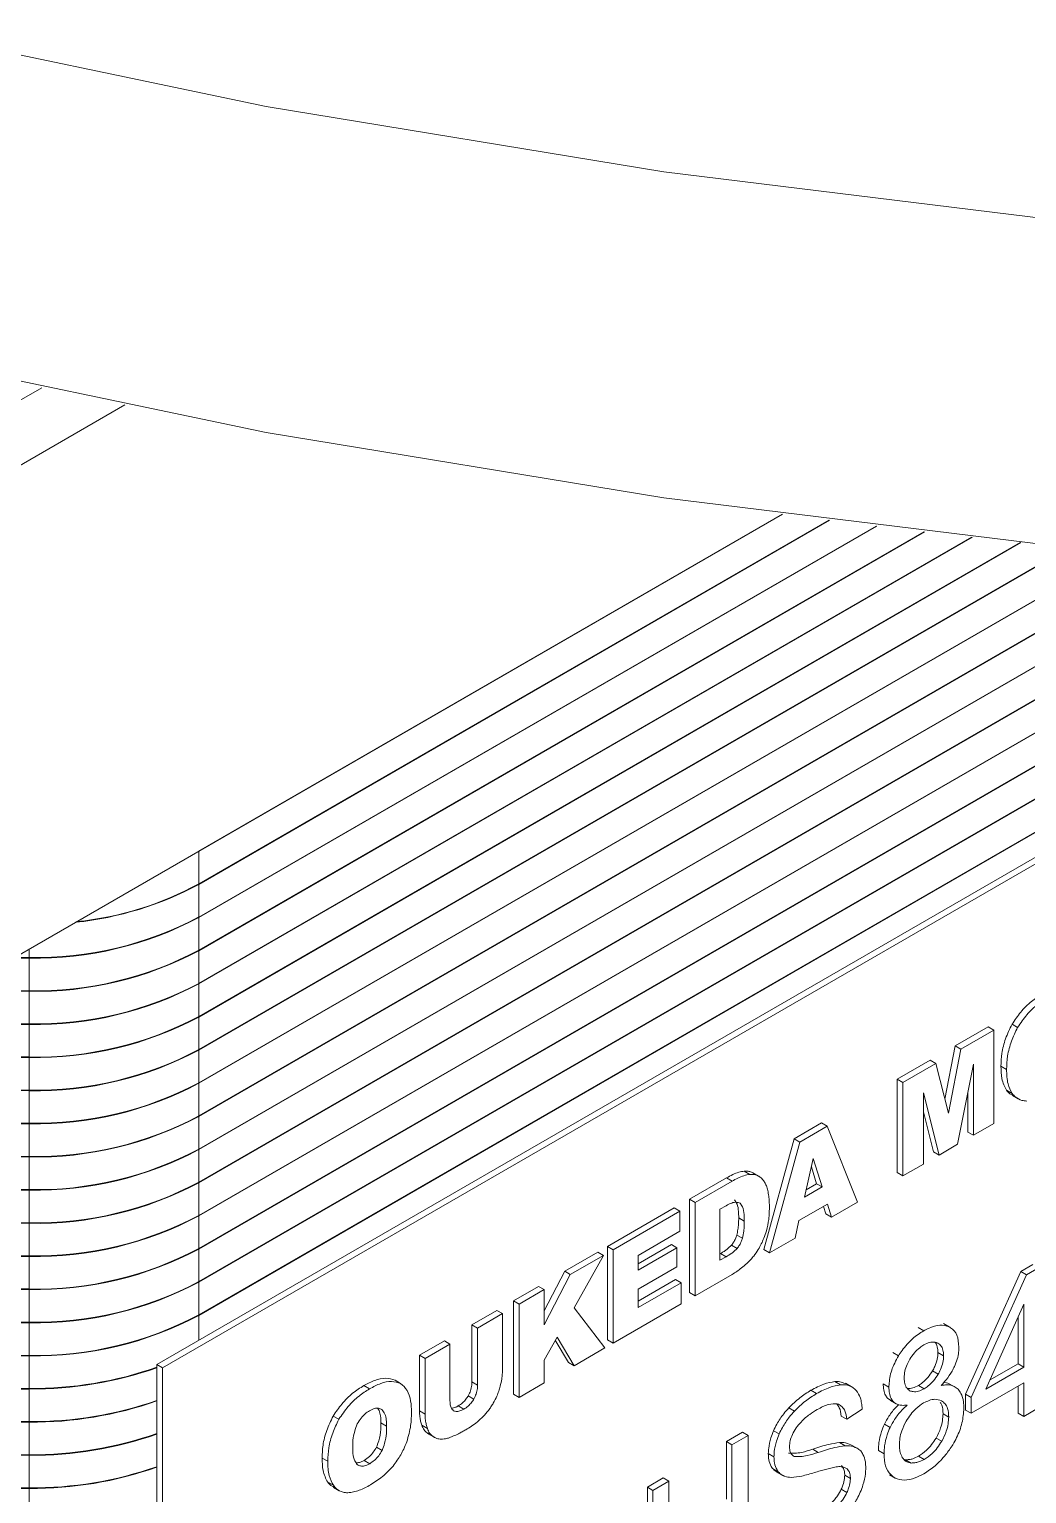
# Model space of a CAD drawing. Header units: millimetres. Extents: x -489 to 1607, y 116 to 1738.
# Drawn here: x 1260.89 to 1273.38, y 1299.07 to 1317.41 of the extents above; entities that cross this region are included whole.
import ezdxf

# ---------------------------------------------------------------- set-up
doc = ezdxf.new("R2010")
doc.units = ezdxf.units.MM

msp = doc.modelspace()

# ---------------------------------------------------------------- linework, layer by layer
at = {"color": 8, "linetype": 'Continuous', "lineweight": 15}
for p, q in [((1261.045, 1312.922), (1259.743, 1312.17)), ((1262.086, 1312.706), (1260.096, 1311.558)), ((1260.889, 1305.892), (1260.889, 1305.786)), ((1263.011, 1301.304), (1263.011, 1300.992))]:
    msp.add_line(p, q, dxfattribs=at)
at = {"color": 7, "linetype": 'Continuous', "lineweight": 15}
for p, q in [((1260.096, 1305.434), (1270.323, 1311.338)), ((1270.323, 1311.338), (1263.011, 1307.116)), ((1263.011, 1306.708), (1270.902, 1311.263)), ((1270.911, 1311.262), (1263.011, 1306.701)), ((1263.011, 1306.293), (1271.494, 1311.19)), ((1271.504, 1311.189), (1263.011, 1306.286)), ((1263.011, 1305.878), (1272.09, 1311.119)), ((1272.1, 1311.118), (1263.011, 1305.871)), ((1263.011, 1305.462), (1272.691, 1311.051)), ((1272.701, 1311.05), (1263.011, 1305.456)), ((1263.011, 1305.047), (1273.296, 1310.985)), ((1273.306, 1310.984), (1263.011, 1305.04)), ((1263.011, 1304.632), (1273.905, 1310.921)), ((1273.915, 1310.92), (1263.011, 1304.625)), ((1263.011, 1304.217), (1274.519, 1310.861)), ((1274.529, 1310.86), (1263.011, 1304.21)), ((1263.011, 1303.802), (1275.137, 1310.802)), ((1275.148, 1310.801), (1263.011, 1303.795)), ((1263.011, 1303.387), (1275.76, 1310.747)), ((1275.77, 1310.746), (1263.011, 1303.38)), ((1263.011, 1302.971), (1276.388, 1310.694)), ((1276.398, 1310.693), (1263.011, 1302.964)), ((1263.011, 1302.556), (1277.02, 1310.644)), ((1277.031, 1310.643), (1263.011, 1302.549)), ((1263.011, 1302.141), (1277.657, 1310.596)), ((1277.668, 1310.595), (1263.011, 1302.134)), ((1263.011, 1301.726), (1278.299, 1310.552)), ((1278.31, 1310.551), (1263.011, 1301.719)), ((1278.957, 1310.51), (1263.011, 1301.304)), ((1263.011, 1301.311), (1278.947, 1310.51)), ((1279.446, 1310.48), (1262.485, 1300.689)), ((1262.556, 1300.648), (1279.575, 1310.473)), ((1263.011, 1307.116), (1263.011, 1306.708)), ((1263.011, 1306.701), (1263.011, 1306.293)), ((1263.011, 1306.286), (1263.011, 1305.878)), ((1260.889, 1305.779), (1260.693, 1305.779)), ((1260.705, 1305.786), (1260.889, 1305.786)), ((1260.889, 1305.779), (1260.889, 1305.37)), ((1263.011, 1305.871), (1263.011, 1305.462)), ((1260.889, 1305.363), (1259.958, 1305.363)), ((1259.973, 1305.37), (1260.889, 1305.37)), ((1260.889, 1305.363), (1260.889, 1304.955)), ((1263.011, 1305.456), (1263.011, 1305.047)), ((1263.011, 1305.04), (1263.011, 1304.632)), ((1252.061, 1304.955), (1260.889, 1304.955)), ((1260.889, 1304.948), (1252.061, 1304.948)), ((1260.889, 1304.948), (1260.889, 1304.54)), ((1272.897, 1304.917), (1272.486, 1304.68)), ((1272.557, 1304.639), (1272.968, 1304.877)), ((1272.968, 1304.877), (1272.897, 1304.917)), ((1272.968, 1304.877), (1272.968, 1303.708)), ((1273.266, 1304.909), (1273.196, 1304.95)), ((1263.011, 1304.625), (1263.011, 1304.217)), ((1272.486, 1304.68), (1272.355, 1304.011)), ((1272.399, 1303.837), (1272.557, 1304.639)), ((1272.557, 1304.639), (1272.486, 1304.68)), ((1252.061, 1304.54), (1260.889, 1304.54)), ((1260.889, 1304.533), (1252.061, 1304.533)), ((1260.889, 1304.533), (1260.889, 1304.125)), ((1272.17, 1304.498), (1271.759, 1304.26)), ((1271.829, 1304.219), (1272.241, 1304.457)), ((1272.241, 1304.457), (1272.17, 1304.498)), ((1272.241, 1304.457), (1272.399, 1303.837)), ((1272.712, 1304.451), (1272.514, 1303.446)), ((1272.712, 1303.56), (1272.712, 1304.451)), ((1271.759, 1304.26), (1271.759, 1303.091)), ((1271.829, 1304.219), (1271.759, 1304.26)), ((1273.128, 1304.384), (1273.058, 1304.425)), ((1252.061, 1304.125), (1260.889, 1304.125)), ((1260.889, 1304.118), (1252.061, 1304.118)), ((1260.889, 1304.118), (1260.889, 1303.71)), ((1263.011, 1304.21), (1263.011, 1303.802)), ((1271.829, 1303.05), (1271.829, 1304.219)), ((1272.283, 1303.312), (1272.086, 1304.09)), ((1272.086, 1304.09), (1272.086, 1303.198)), ((1272.641, 1304.091), (1272.641, 1303.6)), ((1273.198, 1304.083), (1273.127, 1304.124)), ((1273.201, 1304.056), (1273.271, 1304.015)), ((1252.061, 1303.71), (1260.889, 1303.71)), ((1263.011, 1303.795), (1263.011, 1303.387)), ((1270.811, 1303.713), (1270.469, 1303.516)), ((1270.881, 1303.672), (1270.811, 1303.713)), ((1272.086, 1303.851), (1272.212, 1303.353)), ((1272.968, 1303.708), (1272.712, 1303.56)), ((1260.889, 1303.703), (1252.061, 1303.703)), ((1260.889, 1303.703), (1260.889, 1303.294)), ((1270.54, 1303.475), (1270.881, 1303.672)), ((1270.881, 1303.672), (1271.262, 1302.723)), ((1272.712, 1303.56), (1272.641, 1303.6)), ((1263.011, 1303.38), (1263.011, 1302.971)), ((1270.469, 1303.516), (1270.089, 1302.127)), ((1270.16, 1302.086), (1270.54, 1303.475)), ((1270.54, 1303.475), (1270.469, 1303.516)), ((1272.283, 1303.312), (1272.212, 1303.353)), ((1272.514, 1303.446), (1272.283, 1303.312)), ((1252.061, 1303.294), (1260.889, 1303.294)), ((1260.889, 1303.288), (1252.061, 1303.288)), ((1260.889, 1303.288), (1260.889, 1302.879)), ((1270.707, 1303.268), (1270.596, 1302.784)), ((1270.683, 1303.162), (1270.748, 1302.953)), ((1270.819, 1302.912), (1270.707, 1303.268)), ((1271.829, 1303.05), (1272.086, 1303.198)), ((1269.62, 1303.025), (1269.155, 1302.757)), ((1269.226, 1302.716), (1269.691, 1302.985)), ((1269.691, 1302.985), (1269.62, 1303.025)), ((1269.913, 1303.07), (1269.842, 1303.111)), ((1270.02, 1303.048), (1269.949, 1303.089)), ((1271.829, 1303.05), (1271.759, 1303.091)), ((1252.061, 1302.879), (1260.889, 1302.879)), ((1260.889, 1302.872), (1252.061, 1302.872)), ((1260.889, 1302.872), (1260.889, 1302.464)), ((1263.011, 1302.964), (1263.011, 1302.556)), ((1270.596, 1302.784), (1270.819, 1302.912)), ((1270.748, 1302.953), (1270.618, 1302.878)), ((1270.819, 1302.912), (1270.748, 1302.953)), ((1268.967, 1302.649), (1268.129, 1302.165)), ((1268.2, 1302.124), (1269.038, 1302.608)), ((1269.038, 1302.608), (1268.967, 1302.649)), ((1269.038, 1302.608), (1269.038, 1302.358)), ((1269.155, 1302.757), (1269.155, 1301.588)), ((1269.226, 1302.716), (1269.155, 1302.757)), ((1269.226, 1301.547), (1269.226, 1302.716)), ((1269.617, 1302.677), (1269.539, 1302.632)), ((1269.539, 1302.632), (1269.539, 1301.993)), ((1270.884, 1302.697), (1270.528, 1302.492)), ((1270.834, 1302.669), (1270.863, 1302.574)), ((1270.934, 1302.533), (1270.884, 1302.697)), ((1271.262, 1302.723), (1270.934, 1302.533)), ((1252.061, 1302.464), (1260.889, 1302.464)), ((1260.889, 1302.457), (1252.061, 1302.457)), ((1260.889, 1302.457), (1260.889, 1302.049)), ((1263.011, 1302.549), (1263.011, 1302.141)), ((1269.843, 1302.485), (1269.773, 1302.526)), ((1270.528, 1302.492), (1270.479, 1302.271)), ((1270.934, 1302.533), (1270.863, 1302.574)), ((1269.038, 1302.358), (1268.513, 1302.055)), ((1269.82, 1302.269), (1269.749, 1302.309)), ((1270.479, 1302.271), (1270.16, 1302.086)), ((1263.011, 1302.134), (1263.011, 1301.726)), ((1268.01, 1302.096), (1267.594, 1301.856)), ((1268.08, 1302.055), (1268.01, 1302.096)), ((1268.2, 1302.124), (1268.129, 1302.165)), ((1268.129, 1302.165), (1268.129, 1300.996)), ((1268.2, 1300.955), (1268.2, 1302.124)), ((1268.93, 1302.191), (1268.513, 1301.951)), ((1268.513, 1301.87), (1269, 1302.151)), ((1269, 1302.151), (1268.93, 1302.191)), ((1269, 1302.151), (1269, 1301.912)), ((1269.545, 1302.079), (1269.539, 1302.075)), ((1269.615, 1302.038), (1269.545, 1302.079)), ((1269.755, 1302.143), (1269.684, 1302.184)), ((1270.16, 1302.086), (1270.089, 1302.127)), ((1252.061, 1302.049), (1260.889, 1302.049)), ((1260.889, 1302.042), (1252.061, 1302.042)), ((1260.889, 1302.042), (1260.889, 1301.634)), ((1267.664, 1301.815), (1268.08, 1302.055)), ((1268.08, 1302.055), (1267.711, 1301.4)), ((1268.513, 1302.055), (1268.513, 1301.87)), ((1269, 1301.912), (1268.513, 1301.631)), ((1269.539, 1301.993), (1269.615, 1302.038)), ((1273.457, 1301.939), (1273.305, 1301.852)), ((1273.376, 1301.811), (1273.528, 1301.899)), ((1263.011, 1301.719), (1263.011, 1301.311)), ((1267.594, 1301.856), (1267.337, 1301.361)), ((1267.337, 1301.184), (1267.664, 1301.815)), ((1267.664, 1301.815), (1267.594, 1301.856)), ((1268.983, 1301.753), (1268.513, 1301.482)), ((1268.513, 1301.401), (1269.053, 1301.712)), ((1269.053, 1301.712), (1268.983, 1301.753)), ((1269.053, 1301.712), (1269.053, 1301.448)), ((1269.691, 1301.816), (1269.226, 1301.547)), ((1273.305, 1301.852), (1272.612, 1300.315)), ((1272.683, 1300.274), (1273.376, 1301.811)), ((1273.376, 1301.811), (1273.305, 1301.852)), ((1252.061, 1301.634), (1260.889, 1301.634)), ((1260.889, 1301.627), (1252.061, 1301.627)), ((1260.889, 1301.627), (1260.889, 1301.219)), ((1267.266, 1301.666), (1266.953, 1301.486)), ((1267.024, 1301.445), (1267.337, 1301.626)), ((1267.337, 1301.626), (1267.266, 1301.666)), ((1267.337, 1301.626), (1267.337, 1301.184)), ((1268.513, 1301.631), (1268.513, 1301.401)), ((1269.226, 1301.547), (1269.155, 1301.588)), ((1266.745, 1301.366), (1266.433, 1301.185)), ((1266.815, 1301.325), (1266.503, 1301.145)), ((1266.815, 1301.325), (1266.745, 1301.366)), ((1266.815, 1300.628), (1266.815, 1301.325)), ((1267.024, 1301.445), (1266.953, 1301.486)), ((1266.953, 1301.486), (1266.953, 1300.317)), ((1267.024, 1300.276), (1267.024, 1301.445)), ((1267.711, 1301.4), (1268.097, 1300.896)), ((1269.053, 1301.448), (1268.2, 1300.955)), ((1273.342, 1301.445), (1272.866, 1300.38)), ((1273.342, 1300.655), (1273.342, 1301.445)), ((1252.061, 1301.219), (1260.889, 1301.219)), ((1260.889, 1301.212), (1252.061, 1301.212)), ((1260.889, 1301.212), (1260.889, 1300.803)), ((1266.503, 1301.145), (1266.433, 1301.185)), ((1266.433, 1301.185), (1266.433, 1300.472)), ((1266.503, 1301.145), (1266.503, 1300.431)), ((1272.09, 1301.11), (1272.02, 1301.151)), ((1272.41, 1301.162), (1272.34, 1301.202)), ((1273.271, 1301.287), (1273.271, 1300.695)), ((1266.087, 1300.986), (1265.774, 1300.805)), ((1266.157, 1300.945), (1266.087, 1300.986)), ((1267.498, 1301.031), (1267.337, 1300.742)), ((1267.476, 1300.991), (1267.641, 1300.714)), ((1267.712, 1300.673), (1267.498, 1301.031)), ((1268.2, 1300.955), (1268.129, 1300.996)), ((1252.061, 1300.803), (1260.889, 1300.803)), ((1260.889, 1300.796), (1252.061, 1300.796)), ((1260.889, 1300.796), (1260.889, 1300.388)), ((1265.774, 1300.805), (1265.774, 1300.109)), ((1265.845, 1300.765), (1265.774, 1300.805)), ((1266.157, 1300.945), (1265.845, 1300.765)), ((1266.157, 1300.232), (1266.157, 1300.945)), ((1268.097, 1300.896), (1267.712, 1300.673)), ((1271.773, 1300.797), (1271.703, 1300.838)), ((1272.34, 1300.797), (1272.269, 1300.838)), ((1262.485, 1300.689), (1262.485, 1288.441)), ((1262.485, 1300.689), (1262.556, 1300.648)), ((1262.556, 1288.4), (1262.556, 1300.648)), ((1265.845, 1300.765), (1265.845, 1300.068)), ((1267.337, 1300.742), (1267.337, 1300.457)), ((1267.712, 1300.673), (1267.641, 1300.714)), ((1272.271, 1300.566), (1272.2, 1300.607)), ((1272.866, 1300.38), (1273.342, 1300.655)), ((1273.271, 1300.695), (1272.915, 1300.49)), ((1273.342, 1300.655), (1273.271, 1300.695)), ((1265.15, 1300.383), (1265.079, 1300.424)), ((1265.539, 1300.451), (1265.469, 1300.492)), ((1266.433, 1300.472), (1266.503, 1300.431)), ((1267.024, 1300.276), (1267.337, 1300.457)), ((1271.047, 1300.433), (1270.976, 1300.474)), ((1271.182, 1300.412), (1271.111, 1300.453)), ((1271.654, 1300.406), (1271.583, 1300.447)), ((1272.094, 1300.385), (1272.024, 1300.426)), ((1272.393, 1300.454), (1272.338, 1300.468)), ((1272.465, 1300.416), (1272.394, 1300.456)), ((1273.342, 1300.457), (1272.683, 1300.077)), ((1273.271, 1300.416), (1273.271, 1300.078)), ((1273.342, 1300.037), (1273.342, 1300.457)), ((1252.061, 1300.388), (1260.889, 1300.388)), ((1260.889, 1300.381), (1252.061, 1300.381)), ((1260.889, 1300.381), (1260.889, 1299.973)), ((1266.457, 1300.255), (1266.387, 1300.296)), ((1267.024, 1300.276), (1266.953, 1300.317)), ((1270.749, 1300.324), (1270.678, 1300.365)), ((1271.71, 1300.221), (1271.639, 1300.262)), ((1271.639, 1300.262), (1271.677, 1300.238)), ((1271.676, 1300.237), (1271.747, 1300.196)), ((1272.683, 1300.274), (1272.612, 1300.315)), ((1272.612, 1300.315), (1272.612, 1300.118)), ((1272.683, 1300.077), (1272.683, 1300.274)), ((1264.765, 1300.002), (1264.694, 1300.042)), ((1265.845, 1300.068), (1265.774, 1300.109)), ((1266.331, 1300.129), (1266.26, 1300.169)), ((1270.47, 1300.104), (1270.4, 1300.144)), ((1271.127, 1300.002), (1271.056, 1300.043)), ((1271.127, 1300.002), (1271.32, 1300.13)), ((1272.403, 1300.029), (1272.332, 1300.07)), ((1272.683, 1300.077), (1272.612, 1300.118)), ((1273.342, 1300.037), (1273.271, 1300.078)), ((1273.528, 1300.145), (1273.342, 1300.037)), ((1252.061, 1299.973), (1260.889, 1299.973)), ((1260.889, 1299.966), (1252.061, 1299.966)), ((1260.889, 1299.966), (1260.889, 1299.558)), ((1265.363, 1299.915), (1265.292, 1299.956)), ((1265.874, 1299.887), (1265.803, 1299.928)), ((1270.28, 1299.818), (1270.209, 1299.859)), ((1271.597, 1299.94), (1271.668, 1299.9)), ((1265.941, 1299.791), (1265.87, 1299.832)), ((1265.895, 1299.816), (1265.966, 1299.775)), ((1269.82, 1299.839), (1269.619, 1299.723)), ((1269.689, 1299.683), (1269.619, 1299.723)), ((1269.619, 1299.723), (1269.619, 1299.003)), ((1269.689, 1299.683), (1269.89, 1299.799)), ((1269.689, 1298.963), (1269.689, 1299.683)), ((1269.89, 1299.799), (1269.82, 1299.839)), ((1269.89, 1299.799), (1269.89, 1298.045)), ((1271.106, 1299.67), (1271.036, 1299.711)), ((1271.25, 1299.644), (1271.179, 1299.684)), ((1272.316, 1299.726), (1272.245, 1299.767)), ((1252.061, 1299.558), (1260.889, 1299.558)), ((1260.889, 1299.551), (1252.061, 1299.551)), ((1260.889, 1299.551), (1260.889, 1299.143)), ((1264.627, 1299.476), (1264.556, 1299.517)), ((1265.308, 1299.612), (1265.237, 1299.652)), ((1270.215, 1299.532), (1270.144, 1299.573)), ((1270.77, 1299.588), (1270.7, 1299.629)), ((1271.593, 1299.57), (1271.522, 1299.611)), ((1271.864, 1299.495), (1271.84, 1299.501)), ((1271.935, 1299.454), (1271.864, 1299.495)), ((1272.095, 1299.5), (1272.025, 1299.541)), ((1265.152, 1299.446), (1265.081, 1299.487)), ((1270.268, 1299.345), (1270.197, 1299.386)), ((1270.254, 1299.34), (1270.325, 1299.299)), ((1271.731, 1299.266), (1271.66, 1299.307)), ((1252.061, 1299.143), (1260.889, 1299.143)), ((1260.889, 1299.136), (1252.061, 1299.136)), ((1260.889, 1299.136), (1260.889, 1298.727)), ((1264.697, 1299.175), (1264.626, 1299.216)), ((1264.7, 1299.148), (1264.77, 1299.107)), ((1268.829, 1299.268), (1268.629, 1299.152)), ((1268.629, 1299.152), (1268.629, 1297.398)), ((1268.699, 1299.111), (1268.629, 1299.152)), ((1268.699, 1299.111), (1268.9, 1299.227)), ((1268.9, 1299.227), (1268.829, 1299.268)), ((1268.9, 1299.227), (1268.9, 1298.507)), ((1271.129, 1299.086), (1271.058, 1299.127)), ((1271.172, 1299.261), (1271.101, 1299.302)), ((1268.699, 1297.357), (1268.699, 1299.111))]:
    msp.add_line(p, q, dxfattribs=at)
at = {"color": 7, "linetype": 'Continuous', "lineweight": 15, "flags": 128}
for points in [[(1258.987, 1317.461), (1263.856, 1316.445), (1268.835, 1315.625), (1273.899, 1315.005), (1279.026, 1314.588), (1284.191, 1314.377), (1289.368, 1314.371), (1294.534, 1314.572), (1299.663, 1314.978), (1304.732, 1315.588), (1309.716, 1316.398), (1314.591, 1317.404), (1319.334, 1318.602)], [(1245.269, 1317.553), (1249.671, 1315.98), (1254.251, 1314.587), (1258.987, 1313.379), (1263.856, 1312.362), (1268.835, 1311.542), (1273.899, 1310.922), (1279.026, 1310.505), (1284.191, 1310.294), (1289.368, 1310.288), (1294.534, 1310.489), (1299.663, 1310.895), (1304.732, 1311.505), (1309.716, 1312.315), (1314.591, 1313.321), (1319.334, 1314.519), (1323.923, 1315.904), (1328.335, 1317.467)]]:
    msp.add_lwpolyline(points, dxfattribs=at)
at = {"color": 7, "linetype": 'Continuous', "lineweight": 15}
for centre, radius, start, end in [((1261.043, 1310.352), 4.147, 275.9028, 298.3251), ((1261.083, 1310.23), 4.015, 275.734, 298.6918), ((1260.976, 1310.114), 4.329, 268.8562, 298.0397), ((1260.976, 1310.107), 4.329, 268.8562, 298.0397), ((1260.976, 1309.698), 4.329, 268.8562, 298.0397), ((1260.976, 1309.691), 4.329, 268.8562, 298.0397), ((1260.976, 1309.283), 4.329, 268.8562, 298.0397), ((1260.976, 1309.276), 4.329, 268.8562, 298.0397), ((1260.976, 1308.868), 4.329, 268.8562, 298.0397), ((1260.976, 1308.861), 4.329, 268.8562, 298.0397), ((1260.976, 1308.453), 4.329, 268.8562, 298.0397), ((1260.976, 1308.446), 4.329, 268.8562, 298.0397), ((1260.976, 1308.038), 4.329, 268.8562, 298.0397), ((1260.976, 1308.031), 4.329, 268.8562, 298.0397), ((1260.976, 1307.622), 4.329, 268.8562, 298.0397), ((1260.976, 1307.616), 4.329, 268.8562, 298.0397), ((1260.976, 1307.207), 4.329, 268.8562, 298.0397), ((1260.976, 1307.2), 4.329, 268.8562, 298.0397), ((1260.976, 1306.792), 4.329, 268.8562, 298.0397), ((1260.976, 1306.785), 4.329, 268.8562, 298.0397), ((1260.976, 1306.377), 4.329, 268.8562, 298.0397), ((1260.976, 1306.37), 4.329, 268.8562, 298.0397), ((1260.976, 1305.962), 4.329, 268.8562, 298.0397), ((1260.976, 1305.955), 4.329, 268.8562, 298.0397), ((1260.976, 1305.547), 4.329, 268.8562, 298.0397), ((1260.976, 1305.54), 4.329, 268.8562, 298.0397), ((1260.976, 1305.131), 4.329, 268.8562, 298.0397), ((1260.976, 1305.124), 4.329, 268.8562, 298.0397), ((1260.926, 1305.099), 4.711, 269.5547, 289.3316), ((1260.926, 1305.092), 4.711, 269.5547, 289.3316), ((1260.926, 1304.684), 4.711, 269.5547, 289.3316), ((1260.926, 1304.677), 4.711, 269.5547, 289.3316), ((1260.926, 1304.269), 4.711, 269.5547, 289.3316), ((1260.926, 1304.262), 4.711, 269.5547, 289.3316), ((1260.926, 1303.854), 4.711, 269.5547, 289.3316), ((1260.926, 1303.847), 4.711, 269.5547, 289.3316)]:
    msp.add_arc(centre, radius, start, end, dxfattribs=at)
for points, knots in [([(1273.58, 1305.332), (1273.533, 1305.302), (1273.438, 1305.242), (1273.304, 1305.109), (1273.231, 1305.002), (1273.196, 1304.95)], [0, 0, 0, 0, 0.338808, 0.682447, 1, 1, 1, 1]), ([(1273.266, 1304.909), (1273.304, 1304.964), (1273.379, 1305.076), (1273.515, 1305.205), (1273.607, 1305.263), (1273.651, 1305.291)], [0, 0, 0, 0, 0.33888, 0.683183, 1, 1, 1, 1]), ([(1273.196, 1304.95), (1273.167, 1304.89), (1273.108, 1304.769), (1273.064, 1304.586), (1273.06, 1304.477), (1273.058, 1304.425)], [0, 0, 0, 0, 0.337817, 0.680969, 1, 1, 1, 1]), ([(1273.128, 1304.384), (1273.13, 1304.439), (1273.134, 1304.552), (1273.182, 1304.735), (1273.239, 1304.852), (1273.266, 1304.909)], [0, 0, 0, 0, 0.337743, 0.680214, 1, 1, 1, 1]), ([(1273.058, 1304.425), (1273.059, 1304.371), (1273.061, 1304.286), (1273.092, 1304.19), (1273.115, 1304.146), (1273.127, 1304.124)], [0, 0, 0, 0, 0.4617787, 0.7282196, 1, 1, 1, 1]), ([(1273.198, 1304.083), (1273.178, 1304.121), (1273.146, 1304.181), (1273.131, 1304.29), (1273.129, 1304.352), (1273.128, 1304.384)], [0, 0, 0, 0, 0.462025, 0.728952, 1, 1, 1, 1]), ([(1273.127, 1304.124), (1273.14, 1304.107), (1273.161, 1304.08), (1273.192, 1304.067), (1273.204, 1304.062)], [0, 0, 0, 0, 0.587593, 1, 1, 1, 1]), ([(1273.38, 1303.988), (1273.36, 1303.99), (1273.306, 1303.995), (1273.244, 1304.029), (1273.211, 1304.068), (1273.198, 1304.083)], [0, 0, 0, 0, 0.278908, 0.731732, 1, 1, 1, 1]), ([(1269.842, 1303.111), (1269.82, 1303.106), (1269.773, 1303.098), (1269.698, 1303.069), (1269.646, 1303.04), (1269.62, 1303.025)], [0, 0, 0, 0, 0.3124048, 0.6528392, 1, 1, 1, 1]), ([(1269.691, 1302.985), (1269.714, 1302.998), (1269.764, 1303.025), (1269.839, 1303.056), (1269.888, 1303.065), (1269.913, 1303.07)], [0, 0, 0, 0, 0.312402, 0.652371, 1, 1, 1, 1]), ([(1269.949, 1303.088), (1269.943, 1303.091), (1269.926, 1303.103), (1269.89, 1303.11), (1269.858, 1303.11), (1269.842, 1303.111)], [0, 0, 0, 0, 0.178317, 0.584644, 1, 1, 1, 1]), ([(1269.913, 1303.07), (1269.934, 1303.07), (1269.971, 1303.07), (1270.017, 1303.052), (1270.041, 1303.035), (1270.053, 1303.027)], [0, 0, 0, 0, 0.39856, 0.695954, 1, 1, 1, 1]), ([(1270.053, 1303.027), (1270.066, 1303.012), (1270.091, 1302.987), (1270.116, 1302.938), (1270.127, 1302.903), (1270.133, 1302.886)], [0, 0, 0, 0, 0.388702, 0.69194, 1, 1, 1, 1]), ([(1270.133, 1302.886), (1270.138, 1302.862), (1270.148, 1302.818), (1270.156, 1302.746), (1270.157, 1302.698), (1270.158, 1302.674)], [0, 0, 0, 0, 0.356871, 0.677261, 1, 1, 1, 1]), ([(1269.791, 1302.709), (1269.775, 1302.714), (1269.744, 1302.725), (1269.683, 1302.714), (1269.64, 1302.69), (1269.617, 1302.677)], [0, 0, 0, 0, 0.315685, 0.636398, 1, 1, 1, 1]), ([(1269.72, 1302.75), (1269.732, 1302.733), (1269.758, 1302.694), (1269.773, 1302.614), (1269.773, 1302.553), (1269.773, 1302.526)], [0, 0, 0, 0, 0.307862, 0.696899, 1, 1, 1, 1]), ([(1269.843, 1302.485), (1269.844, 1302.512), (1269.844, 1302.577), (1269.827, 1302.656), (1269.801, 1302.694), (1269.791, 1302.709)], [0, 0, 0, 0, 0.307934, 0.732668, 1, 1, 1, 1]), ([(1270.158, 1302.674), (1270.157, 1302.646), (1270.157, 1302.591), (1270.149, 1302.489), (1270.132, 1302.41), (1270.121, 1302.362)], [0, 0, 0, 0, 0.276676, 0.553659, 1, 1, 1, 1]), ([(1269.773, 1302.526), (1269.773, 1302.499), (1269.773, 1302.451), (1269.764, 1302.378), (1269.754, 1302.332), (1269.749, 1302.309)], [0, 0, 0, 0, 0.397025, 0.696265, 1, 1, 1, 1]), ([(1269.82, 1302.269), (1269.826, 1302.299), (1269.838, 1302.351), (1269.843, 1302.423), (1269.843, 1302.464), (1269.843, 1302.485)], [0, 0, 0, 0, 0.397211, 0.697114, 1, 1, 1, 1]), ([(1269.749, 1302.309), (1269.744, 1302.294), (1269.734, 1302.263), (1269.711, 1302.22), (1269.693, 1302.196), (1269.684, 1302.184)], [0, 0, 0, 0, 0.348583, 0.700753, 1, 1, 1, 1]), ([(1269.755, 1302.143), (1269.765, 1302.157), (1269.785, 1302.183), (1269.806, 1302.227), (1269.815, 1302.255), (1269.82, 1302.269)], [0, 0, 0, 0, 0.348614, 0.701318, 1, 1, 1, 1]), ([(1270.121, 1302.362), (1270.111, 1302.331), (1270.093, 1302.277), (1270.057, 1302.199), (1270.031, 1302.153), (1270.018, 1302.129)], [0, 0, 0, 0, 0.387062, 0.690643, 1, 1, 1, 1]), ([(1269.684, 1302.184), (1269.673, 1302.173), (1269.651, 1302.152), (1269.616, 1302.122), (1269.58, 1302.099), (1269.557, 1302.085), (1269.545, 1302.079)], [0, 0, 0, 0, 0.248729, 0.498036, 0.748162, 1, 1, 1, 1]), ([(1269.615, 1302.038), (1269.639, 1302.051), (1269.674, 1302.071), (1269.721, 1302.11), (1269.744, 1302.132), (1269.755, 1302.143)], [0, 0, 0, 0, 0.491353, 0.744007, 1, 1, 1, 1]), ([(1270.018, 1302.129), (1270, 1302.101), (1269.97, 1302.055), (1269.921, 1301.998), (1269.892, 1301.97), (1269.877, 1301.955)], [0, 0, 0, 0, 0.4326794, 0.7136499, 1, 1, 1, 1]), ([(1269.877, 1301.955), (1269.854, 1301.935), (1269.812, 1301.899), (1269.75, 1301.853), (1269.711, 1301.828), (1269.691, 1301.816)], [0, 0, 0, 0, 0.37438, 0.686064, 1, 1, 1, 1]), ([(1272.41, 1301.162), (1272.372, 1301.173), (1272.296, 1301.197), (1272.179, 1301.155), (1272.11, 1301.121), (1272.09, 1301.11)], [0, 0, 0, 0, 0.408217, 0.824386, 1, 1, 1, 1]), ([(1272.531, 1300.907), (1272.527, 1300.96), (1272.519, 1301.067), (1272.454, 1301.13), (1272.416, 1301.157), (1272.41, 1301.162)], [0, 0, 0, 0, 0.452928, 0.91641, 1, 1, 1, 1]), ([(1272.09, 1301.11), (1272.043, 1301.08), (1271.946, 1301.02), (1271.842, 1300.896), (1271.788, 1300.819), (1271.773, 1300.797)], [0, 0, 0, 0, 0.412879, 0.834265, 1, 1, 1, 1]), ([(1272.092, 1300.934), (1272.116, 1300.946), (1272.164, 1300.97), (1272.224, 1300.972), (1272.256, 1300.96), (1272.269, 1300.956)], [0, 0, 0, 0, 0.36474, 0.736105, 1, 1, 1, 1]), ([(1272.228, 1300.968), (1272.232, 1300.964), (1272.252, 1300.947), (1272.264, 1300.899), (1272.268, 1300.856), (1272.269, 1300.838)], [0, 0, 0, 0, 0.152084, 0.662786, 1, 1, 1, 1]), ([(1272.269, 1300.956), (1272.284, 1300.944), (1272.316, 1300.92), (1272.335, 1300.859), (1272.339, 1300.815), (1272.34, 1300.797)], [0, 0, 0, 0, 0.371294, 0.749965, 1, 1, 1, 1]), ([(1271.773, 1300.797), (1271.741, 1300.737), (1271.676, 1300.615), (1271.66, 1300.483), (1271.655, 1300.416), (1271.654, 1300.406)], [0, 0, 0, 0, 0.457705, 0.926057, 1, 1, 1, 1]), ([(1271.915, 1300.753), (1271.934, 1300.781), (1271.971, 1300.837), (1272.034, 1300.896), (1272.075, 1300.923), (1272.092, 1300.934)], [0, 0, 0, 0, 0.365123, 0.736779, 1, 1, 1, 1]), ([(1272.269, 1300.838), (1272.267, 1300.811), (1272.264, 1300.756), (1272.235, 1300.674), (1272.21, 1300.626), (1272.2, 1300.607)], [0, 0, 0, 0, 0.3703, 0.747845, 1, 1, 1, 1]), ([(1272.34, 1300.797), (1272.338, 1300.77), (1272.335, 1300.715), (1272.306, 1300.634), (1272.281, 1300.585), (1272.271, 1300.566)], [0, 0, 0, 0, 0.3703, 0.747845, 1, 1, 1, 1]), ([(1272.476, 1300.663), (1272.488, 1300.693), (1272.513, 1300.754), (1272.528, 1300.837), (1272.531, 1300.886), (1272.531, 1300.907)], [0, 0, 0, 0, 0.363692, 0.731263, 1, 1, 1, 1]), ([(1266.787, 1300.416), (1266.794, 1300.447), (1266.806, 1300.498), (1266.814, 1300.568), (1266.815, 1300.608), (1266.815, 1300.628)], [0, 0, 0, 0, 0.410392, 0.7037666, 1, 1, 1, 1]), ([(1271.845, 1300.524), (1271.847, 1300.55), (1271.85, 1300.603), (1271.878, 1300.683), (1271.904, 1300.732), (1271.915, 1300.753)], [0, 0, 0, 0, 0.357427, 0.721648, 1, 1, 1, 1]), ([(1272.2, 1300.607), (1272.182, 1300.579), (1272.144, 1300.522), (1272.081, 1300.464), (1272.04, 1300.437), (1272.024, 1300.426)], [0, 0, 0, 0, 0.36626, 0.739337, 1, 1, 1, 1]), ([(1272.308, 1300.426), (1272.33, 1300.449), (1272.38, 1300.503), (1272.436, 1300.586), (1272.466, 1300.644), (1272.476, 1300.663)], [0, 0, 0, 0, 0.33773, 0.782673, 1, 1, 1, 1]), ([(1265.079, 1300.424), (1265.032, 1300.394), (1264.937, 1300.335), (1264.802, 1300.202), (1264.73, 1300.094), (1264.694, 1300.042)], [0, 0, 0, 0, 0.338809, 0.682425, 1, 1, 1, 1]), ([(1265.469, 1300.492), (1265.431, 1300.503), (1265.355, 1300.526), (1265.218, 1300.498), (1265.125, 1300.448), (1265.079, 1300.424)], [0, 0, 0, 0, 0.3359482, 0.6770236, 1, 1, 1, 1]), ([(1265.15, 1300.383), (1265.197, 1300.408), (1265.292, 1300.459), (1265.428, 1300.485), (1265.503, 1300.462), (1265.539, 1300.451)], [0, 0, 0, 0, 0.335809, 0.676155, 1, 1, 1, 1]), ([(1265.539, 1300.451), (1265.569, 1300.425), (1265.628, 1300.372), (1265.67, 1300.241), (1265.674, 1300.139), (1265.676, 1300.091)], [0, 0, 0, 0, 0.342802, 0.691279, 1, 1, 1, 1]), ([(1266.433, 1300.472), (1266.432, 1300.458), (1266.431, 1300.422), (1266.418, 1300.361), (1266.397, 1300.317), (1266.387, 1300.296)], [0, 0, 0, 0, 0.250913, 0.650017, 1, 1, 1, 1]), ([(1266.503, 1300.431), (1266.503, 1300.418), (1266.501, 1300.382), (1266.489, 1300.321), (1266.467, 1300.276), (1266.457, 1300.255)], [0, 0, 0, 0, 0.250913, 0.650017, 1, 1, 1, 1]), ([(1266.7, 1300.205), (1266.716, 1300.234), (1266.742, 1300.283), (1266.769, 1300.355), (1266.781, 1300.396), (1266.787, 1300.416)], [0, 0, 0, 0, 0.4266847, 0.7110888, 1, 1, 1, 1]), ([(1270.976, 1300.474), (1270.931, 1300.466), (1270.861, 1300.454), (1270.76, 1300.409), (1270.706, 1300.38), (1270.678, 1300.365)], [0, 0, 0, 0, 0.465096, 0.73137, 1, 1, 1, 1]), ([(1271.047, 1300.433), (1271.002, 1300.425), (1270.932, 1300.413), (1270.831, 1300.368), (1270.776, 1300.339), (1270.749, 1300.324)], [0, 0, 0, 0, 0.465096, 0.73137, 1, 1, 1, 1]), ([(1271.109, 1300.448), (1271.086, 1300.459), (1271.046, 1300.477), (1270.998, 1300.475), (1270.976, 1300.474)], [0, 0, 0, 0, 0.558333, 1, 1, 1, 1]), ([(1271.245, 1300.363), (1271.231, 1300.376), (1271.193, 1300.411), (1271.124, 1300.435), (1271.068, 1300.434), (1271.047, 1300.433)], [0, 0, 0, 0, 0.274349, 0.725593, 1, 1, 1, 1]), ([(1271.583, 1300.447), (1271.585, 1300.421), (1271.587, 1300.367), (1271.608, 1300.305), (1271.63, 1300.275), (1271.639, 1300.262)], [0, 0, 0, 0, 0.355104, 0.713639, 1, 1, 1, 1]), ([(1271.654, 1300.406), (1271.655, 1300.38), (1271.658, 1300.326), (1271.679, 1300.264), (1271.7, 1300.234), (1271.71, 1300.221)], [0, 0, 0, 0, 0.355104, 0.713639, 1, 1, 1, 1]), ([(1271.914, 1300.36), (1271.899, 1300.373), (1271.868, 1300.397), (1271.849, 1300.459), (1271.846, 1300.505), (1271.845, 1300.524)], [0, 0, 0, 0, 0.365775, 0.738632, 1, 1, 1, 1]), ([(1272.024, 1300.426), (1272, 1300.414), (1271.953, 1300.391), (1271.906, 1300.384), (1271.886, 1300.39), (1271.885, 1300.39)], [0, 0, 0, 0, 0.486517, 0.981345, 1, 1, 1, 1]), ([(1272.271, 1300.566), (1272.252, 1300.538), (1272.215, 1300.481), (1272.152, 1300.423), (1272.111, 1300.396), (1272.094, 1300.385)], [0, 0, 0, 0, 0.36626, 0.739337, 1, 1, 1, 1]), ([(1272.521, 1300.379), (1272.505, 1300.391), (1272.466, 1300.421), (1272.393, 1300.438), (1272.333, 1300.43), (1272.308, 1300.426)], [0, 0, 0, 0, 0.26979, 0.690485, 1, 1, 1, 1]), ([(1264.765, 1300.002), (1264.803, 1300.057), (1264.878, 1300.168), (1265.014, 1300.297), (1265.106, 1300.355), (1265.15, 1300.383)], [0, 0, 0, 0, 0.33888, 0.683183, 1, 1, 1, 1]), ([(1266.203, 1300.109), (1266.196, 1300.116), (1266.179, 1300.131), (1266.16, 1300.171), (1266.158, 1300.21), (1266.157, 1300.232)], [0, 0, 0, 0, 0.252247, 0.598986, 1, 1, 1, 1]), ([(1266.387, 1300.296), (1266.377, 1300.282), (1266.356, 1300.25), (1266.313, 1300.203), (1266.279, 1300.181), (1266.26, 1300.169)], [0, 0, 0, 0, 0.256733, 0.596539, 1, 1, 1, 1]), ([(1266.457, 1300.255), (1266.448, 1300.241), (1266.426, 1300.209), (1266.384, 1300.162), (1266.349, 1300.14), (1266.331, 1300.129)], [0, 0, 0, 0, 0.256733, 0.596539, 1, 1, 1, 1]), ([(1270.678, 1300.365), (1270.631, 1300.336), (1270.56, 1300.292), (1270.468, 1300.211), (1270.422, 1300.166), (1270.4, 1300.144)], [0, 0, 0, 0, 0.496974, 0.747477, 1, 1, 1, 1]), ([(1270.749, 1300.324), (1270.702, 1300.295), (1270.631, 1300.251), (1270.538, 1300.17), (1270.493, 1300.126), (1270.47, 1300.104)], [0, 0, 0, 0, 0.496974, 0.747477, 1, 1, 1, 1]), ([(1271.32, 1300.13), (1271.318, 1300.156), (1271.313, 1300.204), (1271.295, 1300.289), (1271.265, 1300.334), (1271.245, 1300.363)], [0, 0, 0, 0, 0.279221, 0.526234, 1, 1, 1, 1]), ([(1272.094, 1300.385), (1272.071, 1300.373), (1272.023, 1300.349), (1271.961, 1300.344), (1271.928, 1300.355), (1271.914, 1300.36)], [0, 0, 0, 0, 0.359436, 0.725012, 1, 1, 1, 1]), ([(1272.089, 1300.207), (1272.113, 1300.218), (1272.16, 1300.241), (1272.24, 1300.261), (1272.286, 1300.244), (1272.313, 1300.234)], [0, 0, 0, 0, 0.287187, 0.576713, 1, 1, 1, 1]), ([(1272.313, 1300.234), (1272.329, 1300.222), (1272.359, 1300.198), (1272.397, 1300.133), (1272.401, 1300.068), (1272.403, 1300.029)], [0, 0, 0, 0, 0.287876, 0.578569, 1, 1, 1, 1]), ([(1272.594, 1300.141), (1272.592, 1300.168), (1272.589, 1300.237), (1272.565, 1300.319), (1272.533, 1300.362), (1272.521, 1300.379)], [0, 0, 0, 0, 0.275859, 0.716713, 1, 1, 1, 1]), ([(1264.694, 1300.042), (1264.665, 1299.982), (1264.607, 1299.861), (1264.562, 1299.679), (1264.558, 1299.57), (1264.556, 1299.517)], [0, 0, 0, 0, 0.337805, 0.680967, 1, 1, 1, 1]), ([(1265.149, 1300.109), (1265.131, 1300.097), (1265.094, 1300.073), (1265.04, 1300.017), (1265.012, 1299.969), (1264.997, 1299.944)], [0, 0, 0, 0, 0.3183255, 0.6417217, 1, 1, 1, 1]), ([(1265.306, 1300.123), (1265.292, 1300.13), (1265.265, 1300.143), (1265.211, 1300.141), (1265.171, 1300.12), (1265.149, 1300.109)], [0, 0, 0, 0, 0.309944, 0.624525, 1, 1, 1, 1]), ([(1265.252, 1300.139), (1265.258, 1300.13), (1265.276, 1300.105), (1265.291, 1300.043), (1265.292, 1299.986), (1265.292, 1299.956)], [0, 0, 0, 0, 0.192785, 0.578722, 1, 1, 1, 1]), ([(1265.363, 1299.915), (1265.363, 1299.942), (1265.362, 1299.997), (1265.346, 1300.071), (1265.319, 1300.105), (1265.306, 1300.123)], [0, 0, 0, 0, 0.320954, 0.644468, 1, 1, 1, 1]), ([(1265.676, 1300.091), (1265.675, 1300.036), (1265.673, 1299.95), (1265.646, 1299.823), (1265.626, 1299.755), (1265.616, 1299.721)], [0, 0, 0, 0, 0.472765, 0.73442, 1, 1, 1, 1]), ([(1265.774, 1300.109), (1265.776, 1300.082), (1265.778, 1300.037), (1265.789, 1299.978), (1265.799, 1299.945), (1265.803, 1299.928)], [0, 0, 0, 0, 0.406344, 0.702261, 1, 1, 1, 1]), ([(1265.845, 1300.068), (1265.846, 1300.042), (1265.849, 1299.996), (1265.86, 1299.937), (1265.87, 1299.904), (1265.874, 1299.887)], [0, 0, 0, 0, 0.406344, 0.702261, 1, 1, 1, 1]), ([(1266.26, 1300.169), (1266.248, 1300.163), (1266.22, 1300.148), (1266.193, 1300.144), (1266.177, 1300.141)], [0, 0, 0, 0, 0.41782, 1, 1, 1, 1]), ([(1266.331, 1300.129), (1266.319, 1300.123), (1266.289, 1300.107), (1266.244, 1300.095), (1266.216, 1300.104), (1266.203, 1300.109)], [0, 0, 0, 0, 0.255036, 0.636963, 1, 1, 1, 1]), ([(1266.574, 1300.036), (1266.597, 1300.061), (1266.632, 1300.099), (1266.671, 1300.158), (1266.69, 1300.189), (1266.7, 1300.205)], [0, 0, 0, 0, 0.490867, 0.7442993, 1, 1, 1, 1]), ([(1270.4, 1300.144), (1270.378, 1300.12), (1270.324, 1300.059), (1270.258, 1299.961), (1270.223, 1299.887), (1270.209, 1299.859)], [0, 0, 0, 0, 0.2869644, 0.7353409, 1, 1, 1, 1]), ([(1270.47, 1300.104), (1270.449, 1300.08), (1270.394, 1300.018), (1270.329, 1299.92), (1270.293, 1299.846), (1270.28, 1299.818)], [0, 0, 0, 0, 0.2869644, 0.7353409, 1, 1, 1, 1]), ([(1270.492, 1299.894), (1270.512, 1299.919), (1270.565, 1299.984), (1270.656, 1300.065), (1270.726, 1300.106), (1270.757, 1300.124)], [0, 0, 0, 0, 0.2546197, 0.656722, 1, 1, 1, 1]), ([(1270.757, 1300.124), (1270.781, 1300.137), (1270.849, 1300.175), (1270.942, 1300.202), (1271.001, 1300.195), (1271.022, 1300.192)], [0, 0, 0, 0, 0.253885, 0.736841, 1, 1, 1, 1]), ([(1271.001, 1300.194), (1271.013, 1300.179), (1271.044, 1300.141), (1271.052, 1300.08), (1271.056, 1300.043)], [0, 0, 0, 0, 0.381704, 1, 1, 1, 1]), ([(1271.022, 1300.192), (1271.038, 1300.182), (1271.071, 1300.161), (1271.113, 1300.101), (1271.122, 1300.039), (1271.127, 1300.002)], [0, 0, 0, 0, 0.286486, 0.575697, 1, 1, 1, 1]), ([(1271.777, 1300.187), (1271.766, 1300.177), (1271.722, 1300.134), (1271.658, 1300.051), (1271.616, 1299.974), (1271.597, 1299.94)], [0, 0, 0, 0, 0.153635, 0.633069, 1, 1, 1, 1]), ([(1271.882, 1300.18), (1271.86, 1300.159), (1271.803, 1300.106), (1271.728, 1300.011), (1271.686, 1299.933), (1271.668, 1299.9)], [0, 0, 0, 0, 0.274715, 0.685562, 1, 1, 1, 1]), ([(1271.71, 1300.221), (1271.726, 1300.209), (1271.762, 1300.182), (1271.823, 1300.174), (1271.867, 1300.179), (1271.882, 1300.18)], [0, 0, 0, 0, 0.332409, 0.771601, 1, 1, 1, 1]), ([(1271.871, 1299.98), (1271.889, 1300.008), (1271.926, 1300.064), (1271.999, 1300.148), (1272.056, 1300.185), (1272.089, 1300.207)], [0, 0, 0, 0, 0.294534, 0.592013, 1, 1, 1, 1]), ([(1272.332, 1300.07), (1272.331, 1300.042), (1272.327, 1299.985), (1272.303, 1299.881), (1272.267, 1299.809), (1272.245, 1299.767)], [0, 0, 0, 0, 0.293855, 0.590426, 1, 1, 1, 1]), ([(1272.298, 1300.214), (1272.305, 1300.203), (1272.329, 1300.166), (1272.331, 1300.11), (1272.332, 1300.07)], [0, 0, 0, 0, 0.29866, 1, 1, 1, 1]), ([(1272.456, 1299.684), (1272.487, 1299.743), (1272.551, 1299.864), (1272.585, 1300.022), (1272.591, 1300.111), (1272.594, 1300.141)], [0, 0, 0, 0, 0.38984, 0.788396, 1, 1, 1, 1]), ([(1264.627, 1299.476), (1264.629, 1299.532), (1264.633, 1299.644), (1264.681, 1299.827), (1264.738, 1299.945), (1264.765, 1300.002)], [0, 0, 0, 0, 0.337748, 0.680212, 1, 1, 1, 1]), ([(1264.997, 1299.944), (1264.985, 1299.914), (1264.958, 1299.845), (1264.94, 1299.746), (1264.94, 1299.683), (1264.94, 1299.655)], [0, 0, 0, 0, 0.304263, 0.684963, 1, 1, 1, 1]), ([(1265.292, 1299.956), (1265.293, 1299.929), (1265.293, 1299.858), (1265.275, 1299.754), (1265.247, 1299.678), (1265.237, 1299.652)], [0, 0, 0, 0, 0.288595, 0.753193, 1, 1, 1, 1]), ([(1265.308, 1299.612), (1265.319, 1299.642), (1265.346, 1299.714), (1265.364, 1299.818), (1265.363, 1299.885), (1265.363, 1299.915)], [0, 0, 0, 0, 0.288425, 0.681381, 1, 1, 1, 1]), ([(1265.803, 1299.928), (1265.808, 1299.918), (1265.816, 1299.897), (1265.836, 1299.861), (1265.857, 1299.843), (1265.87, 1299.832)], [0, 0, 0, 0, 0.26168, 0.523774, 1, 1, 1, 1]), ([(1265.874, 1299.887), (1265.878, 1299.877), (1265.887, 1299.856), (1265.906, 1299.821), (1265.927, 1299.803), (1265.941, 1299.791)], [0, 0, 0, 0, 0.26168, 0.523774, 1, 1, 1, 1]), ([(1266.194, 1299.789), (1266.218, 1299.8), (1266.256, 1299.817), (1266.31, 1299.845), (1266.34, 1299.862), (1266.355, 1299.87)], [0, 0, 0, 0, 0.437459, 0.71859, 1, 1, 1, 1]), ([(1266.355, 1299.87), (1266.379, 1299.884), (1266.428, 1299.914), (1266.501, 1299.968), (1266.55, 1300.013), (1266.574, 1300.036)], [0, 0, 0, 0, 0.317927, 0.656198, 1, 1, 1, 1]), ([(1270.209, 1299.859), (1270.197, 1299.829), (1270.169, 1299.754), (1270.149, 1299.657), (1270.145, 1299.595), (1270.144, 1299.573)], [0, 0, 0, 0, 0.3115086, 0.7613458, 1, 1, 1, 1]), ([(1270.408, 1299.66), (1270.411, 1299.684), (1270.415, 1299.733), (1270.444, 1299.816), (1270.475, 1299.867), (1270.492, 1299.894)], [0, 0, 0, 0, 0.319362, 0.644788, 1, 1, 1, 1]), ([(1271.597, 1299.94), (1271.585, 1299.91), (1271.554, 1299.833), (1271.526, 1299.719), (1271.524, 1299.644), (1271.522, 1299.611)], [0, 0, 0, 0, 0.269105, 0.681449, 1, 1, 1, 1]), ([(1271.668, 1299.9), (1271.656, 1299.869), (1271.625, 1299.792), (1271.597, 1299.678), (1271.594, 1299.603), (1271.593, 1299.57)], [0, 0, 0, 0, 0.269105, 0.681449, 1, 1, 1, 1]), ([(1271.785, 1299.679), (1271.786, 1299.707), (1271.79, 1299.764), (1271.814, 1299.868), (1271.85, 1299.939), (1271.871, 1299.98)], [0, 0, 0, 0, 0.295459, 0.593712, 1, 1, 1, 1]), ([(1272.403, 1300.029), (1272.401, 1300.001), (1272.398, 1299.944), (1272.374, 1299.84), (1272.337, 1299.768), (1272.316, 1299.726)], [0, 0, 0, 0, 0.293855, 0.590426, 1, 1, 1, 1]), ([(1265.616, 1299.721), (1265.604, 1299.69), (1265.572, 1299.61), (1265.512, 1299.507), (1265.462, 1299.44), (1265.444, 1299.417)], [0, 0, 0, 0, 0.283196, 0.744182, 1, 1, 1, 1]), ([(1265.87, 1299.832), (1265.878, 1299.826), (1265.886, 1299.82), (1265.895, 1299.816), (1265.895, 1299.816)], [0, 0, 0, 0, 0.961082, 1, 1, 1, 1]), ([(1265.941, 1299.791), (1265.949, 1299.786), (1265.965, 1299.775), (1265.999, 1299.758), (1266.029, 1299.754), (1266.048, 1299.752)], [0, 0, 0, 0, 0.2542734, 0.5087695, 1, 1, 1, 1]), ([(1266.048, 1299.752), (1266.071, 1299.754), (1266.106, 1299.757), (1266.156, 1299.773), (1266.181, 1299.784), (1266.194, 1299.789)], [0, 0, 0, 0, 0.493644, 0.746084, 1, 1, 1, 1]), ([(1270.28, 1299.818), (1270.268, 1299.788), (1270.239, 1299.713), (1270.219, 1299.616), (1270.216, 1299.554), (1270.215, 1299.532)], [0, 0, 0, 0, 0.3115086, 0.7613458, 1, 1, 1, 1]), ([(1271.036, 1299.711), (1270.991, 1299.704), (1270.914, 1299.692), (1270.801, 1299.662), (1270.734, 1299.64), (1270.7, 1299.629)], [0, 0, 0, 0, 0.403942, 0.701674, 1, 1, 1, 1]), ([(1271.178, 1299.683), (1271.149, 1299.694), (1271.105, 1299.712), (1271.054, 1299.712), (1271.036, 1299.711)], [0, 0, 0, 0, 0.6539309, 1, 1, 1, 1]), ([(1271.822, 1299.523), (1271.812, 1299.544), (1271.796, 1299.577), (1271.787, 1299.633), (1271.786, 1299.664), (1271.785, 1299.679)], [0, 0, 0, 0, 0.489173, 0.743089, 1, 1, 1, 1]), ([(1272.245, 1299.767), (1272.227, 1299.739), (1272.19, 1299.684), (1272.116, 1299.6), (1272.058, 1299.562), (1272.025, 1299.541)], [0, 0, 0, 0, 0.292161, 0.58716, 1, 1, 1, 1]), ([(1272.093, 1299.321), (1272.141, 1299.352), (1272.236, 1299.412), (1272.36, 1299.544), (1272.427, 1299.642), (1272.456, 1299.684)], [0, 0, 0, 0, 0.359186, 0.724269, 1, 1, 1, 1]), ([(1272.316, 1299.726), (1272.298, 1299.699), (1272.261, 1299.643), (1272.187, 1299.559), (1272.129, 1299.522), (1272.095, 1299.5)], [0, 0, 0, 0, 0.292161, 0.58716, 1, 1, 1, 1]), ([(1264.556, 1299.517), (1264.558, 1299.463), (1264.56, 1299.378), (1264.591, 1299.282), (1264.614, 1299.238), (1264.626, 1299.216)], [0, 0, 0, 0, 0.4617787, 0.7282196, 1, 1, 1, 1]), ([(1264.94, 1299.655), (1264.94, 1299.628), (1264.94, 1299.564), (1264.959, 1299.487), (1264.986, 1299.449), (1264.997, 1299.434)], [0, 0, 0, 0, 0.3062594, 0.7177184, 1, 1, 1, 1]), ([(1265.237, 1299.652), (1265.224, 1299.631), (1265.199, 1299.589), (1265.145, 1299.528), (1265.104, 1299.502), (1265.081, 1299.487)], [0, 0, 0, 0, 0.299003, 0.602146, 1, 1, 1, 1]), ([(1265.152, 1299.446), (1265.171, 1299.458), (1265.211, 1299.484), (1265.266, 1299.542), (1265.294, 1299.589), (1265.308, 1299.612)], [0, 0, 0, 0, 0.334332, 0.674663, 1, 1, 1, 1]), ([(1270.144, 1299.573), (1270.145, 1299.547), (1270.148, 1299.485), (1270.172, 1299.426), (1270.192, 1299.394), (1270.197, 1299.386)], [0, 0, 0, 0, 0.35662, 0.831472, 1, 1, 1, 1]), ([(1270.215, 1299.532), (1270.216, 1299.506), (1270.219, 1299.444), (1270.243, 1299.385), (1270.263, 1299.353), (1270.268, 1299.345)], [0, 0, 0, 0, 0.35662, 0.831472, 1, 1, 1, 1]), ([(1270.7, 1299.629), (1270.653, 1299.613), (1270.578, 1299.588), (1270.476, 1299.574), (1270.423, 1299.577), (1270.397, 1299.579)], [0, 0, 0, 0, 0.437337, 0.716443, 1, 1, 1, 1]), ([(1270.467, 1299.538), (1270.451, 1299.549), (1270.426, 1299.566), (1270.412, 1299.616), (1270.41, 1299.645), (1270.408, 1299.66)], [0, 0, 0, 0, 0.470469, 0.729349, 1, 1, 1, 1]), ([(1270.77, 1299.588), (1270.724, 1299.573), (1270.648, 1299.547), (1270.547, 1299.533), (1270.494, 1299.536), (1270.467, 1299.538)], [0, 0, 0, 0, 0.437337, 0.716443, 1, 1, 1, 1]), ([(1271.106, 1299.67), (1271.062, 1299.664), (1270.985, 1299.652), (1270.872, 1299.621), (1270.804, 1299.599), (1270.77, 1299.588)], [0, 0, 0, 0, 0.403942, 0.701674, 1, 1, 1, 1]), ([(1271.302, 1299.605), (1271.287, 1299.617), (1271.247, 1299.651), (1271.178, 1299.67), (1271.124, 1299.67), (1271.106, 1299.67)], [0, 0, 0, 0, 0.280789, 0.76349, 1, 1, 1, 1]), ([(1271.365, 1299.392), (1271.364, 1299.418), (1271.361, 1299.482), (1271.338, 1299.554), (1271.312, 1299.591), (1271.302, 1299.605)], [0, 0, 0, 0, 0.3107736, 0.7502104, 1, 1, 1, 1]), ([(1271.593, 1299.57), (1271.596, 1299.517), (1271.603, 1299.41), (1271.664, 1299.317), (1271.713, 1299.279), (1271.731, 1299.266)], [0, 0, 0, 0, 0.38519, 0.778751, 1, 1, 1, 1]), ([(1271.935, 1299.454), (1271.915, 1299.457), (1271.882, 1299.462), (1271.847, 1299.49), (1271.831, 1299.512), (1271.822, 1299.523)], [0, 0, 0, 0, 0.4266143, 0.7090571, 1, 1, 1, 1]), ([(1272.025, 1299.541), (1272.001, 1299.528), (1271.961, 1299.508), (1271.908, 1299.496), (1271.879, 1299.496), (1271.864, 1299.495)], [0, 0, 0, 0, 0.4234145, 0.7087929, 1, 1, 1, 1]), ([(1272.095, 1299.5), (1272.072, 1299.488), (1272.032, 1299.467), (1271.979, 1299.456), (1271.95, 1299.455), (1271.935, 1299.454)], [0, 0, 0, 0, 0.4234145, 0.7087929, 1, 1, 1, 1]), ([(1264.697, 1299.175), (1264.677, 1299.213), (1264.645, 1299.273), (1264.63, 1299.382), (1264.628, 1299.445), (1264.627, 1299.476)], [0, 0, 0, 0, 0.462018, 0.728947, 1, 1, 1, 1]), ([(1265.081, 1299.487), (1265.062, 1299.477), (1265.027, 1299.458), (1264.996, 1299.458), (1264.982, 1299.458)], [0, 0, 0, 0, 0.549938, 1, 1, 1, 1]), ([(1264.997, 1299.434), (1265.01, 1299.427), (1265.036, 1299.414), (1265.089, 1299.414), (1265.129, 1299.434), (1265.152, 1299.446)], [0, 0, 0, 0, 0.304635, 0.613682, 1, 1, 1, 1]), ([(1265.444, 1299.417), (1265.4, 1299.37), (1265.334, 1299.297), (1265.237, 1299.228), (1265.187, 1299.197), (1265.162, 1299.181)], [0, 0, 0, 0, 0.4870959, 0.7420281, 1, 1, 1, 1]), ([(1270.197, 1299.386), (1270.211, 1299.372), (1270.228, 1299.354), (1270.25, 1299.344), (1270.255, 1299.342)], [0, 0, 0, 0, 0.799892, 1, 1, 1, 1]), ([(1270.268, 1299.345), (1270.282, 1299.331), (1270.307, 1299.308), (1270.361, 1299.281), (1270.403, 1299.277), (1270.43, 1299.275)], [0, 0, 0, 0, 0.325736, 0.57391, 1, 1, 1, 1]), ([(1270.43, 1299.275), (1270.474, 1299.279), (1270.543, 1299.285), (1270.642, 1299.311), (1270.696, 1299.327), (1270.723, 1299.335)], [0, 0, 0, 0, 0.458485, 0.728956, 1, 1, 1, 1]), ([(1270.723, 1299.335), (1270.746, 1299.342), (1270.792, 1299.356), (1270.883, 1299.382), (1270.949, 1299.396), (1270.994, 1299.406)], [0, 0, 0, 0, 0.252195, 0.50436, 1, 1, 1, 1]), ([(1270.994, 1299.406), (1271.016, 1299.408), (1271.052, 1299.412), (1271.097, 1299.401), (1271.119, 1299.388), (1271.13, 1299.381)], [0, 0, 0, 0, 0.4287129, 0.710705, 1, 1, 1, 1]), ([(1271.06, 1299.422), (1271.066, 1299.414), (1271.083, 1299.395), (1271.098, 1299.354), (1271.1, 1299.318), (1271.101, 1299.302)], [0, 0, 0, 0, 0.264965, 0.676517, 1, 1, 1, 1]), ([(1271.13, 1299.381), (1271.137, 1299.373), (1271.153, 1299.354), (1271.169, 1299.314), (1271.171, 1299.277), (1271.172, 1299.261)], [0, 0, 0, 0, 0.264965, 0.676517, 1, 1, 1, 1]), ([(1271.296, 1299.088), (1271.308, 1299.118), (1271.338, 1299.197), (1271.36, 1299.3), (1271.364, 1299.368), (1271.365, 1299.392)], [0, 0, 0, 0, 0.293259, 0.753027, 1, 1, 1, 1]), ([(1271.731, 1299.266), (1271.768, 1299.254), (1271.844, 1299.229), (1271.973, 1299.26), (1272.057, 1299.303), (1272.093, 1299.321)], [0, 0, 0, 0, 0.359051, 0.724254, 1, 1, 1, 1]), ([(1264.626, 1299.216), (1264.639, 1299.2), (1264.66, 1299.172), (1264.69, 1299.16), (1264.703, 1299.154)], [0, 0, 0, 0, 0.587593, 1, 1, 1, 1]), ([(1264.879, 1299.081), (1264.858, 1299.083), (1264.805, 1299.088), (1264.743, 1299.121), (1264.709, 1299.16), (1264.697, 1299.175)], [0, 0, 0, 0, 0.278876, 0.731705, 1, 1, 1, 1]), ([(1265.162, 1299.181), (1265.115, 1299.155), (1265.043, 1299.116), (1264.949, 1299.09), (1264.902, 1299.084), (1264.879, 1299.081)], [0, 0, 0, 0, 0.487142, 0.74201, 1, 1, 1, 1]), ([(1271.058, 1299.127), (1271.043, 1299.098), (1271.017, 1299.05), (1270.971, 1298.99), (1270.942, 1298.959), (1270.927, 1298.943)], [0, 0, 0, 0, 0.415215, 0.703891, 1, 1, 1, 1]), ([(1271.101, 1299.302), (1271.1, 1299.288), (1271.098, 1299.249), (1271.084, 1299.188), (1271.065, 1299.144), (1271.058, 1299.127)], [0, 0, 0, 0, 0.255062, 0.706851, 1, 1, 1, 1]), ([(1271.172, 1299.261), (1271.171, 1299.247), (1271.168, 1299.208), (1271.154, 1299.148), (1271.136, 1299.103), (1271.129, 1299.086)], [0, 0, 0, 0, 0.255062, 0.706851, 1, 1, 1, 1]), ([(1271.129, 1299.086), (1271.114, 1299.058), (1271.088, 1299.01), (1271.042, 1298.949), (1271.012, 1298.918), (1270.998, 1298.902)], [0, 0, 0, 0, 0.415215, 0.703891, 1, 1, 1, 1]), ([(1271.097, 1298.78), (1271.117, 1298.805), (1271.157, 1298.852), (1271.23, 1298.952), (1271.27, 1299.034), (1271.296, 1299.088)], [0, 0, 0, 0, 0.269043, 0.514197, 1, 1, 1, 1])]:
    msp.add_open_spline(points, degree=3, knots=knots, dxfattribs=at)

doc.saveas('drawing.dxf')
